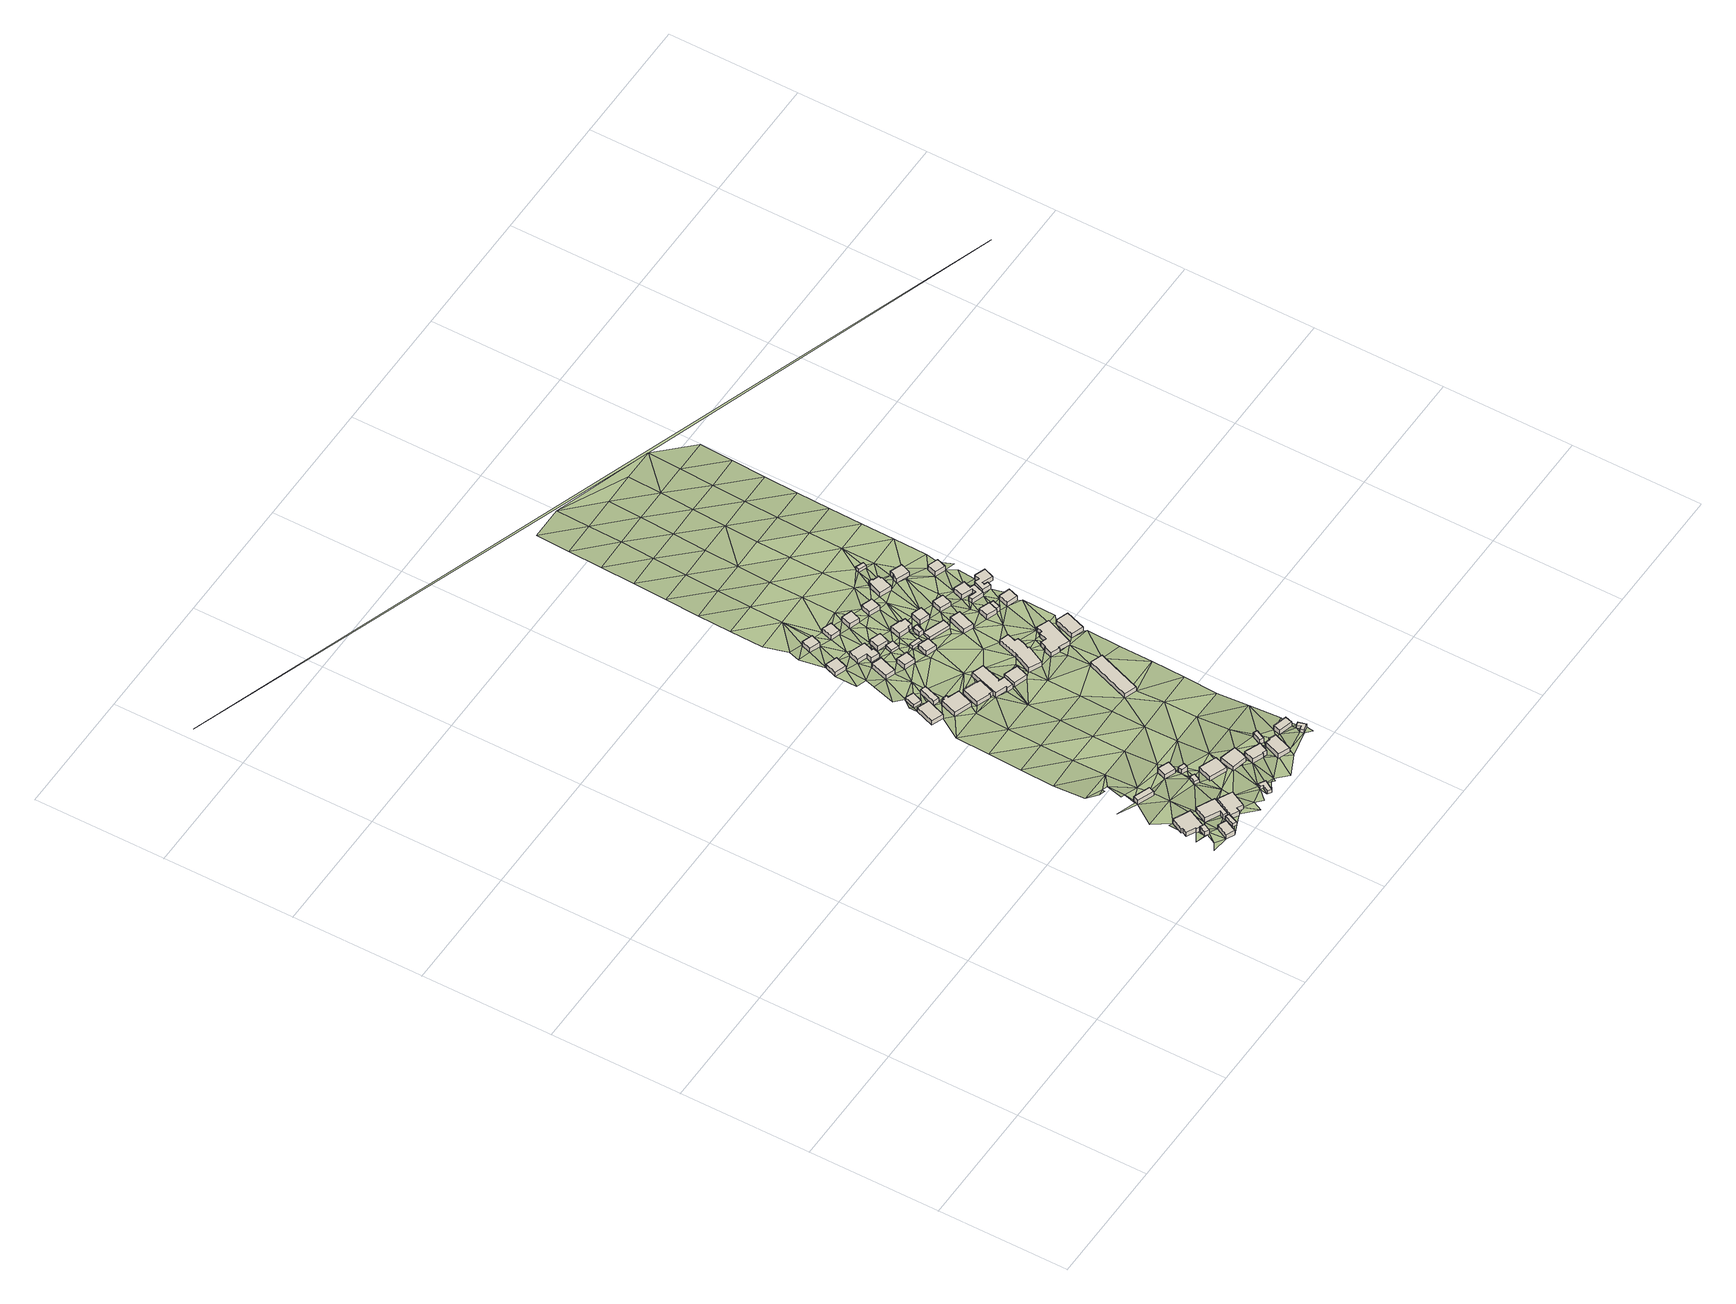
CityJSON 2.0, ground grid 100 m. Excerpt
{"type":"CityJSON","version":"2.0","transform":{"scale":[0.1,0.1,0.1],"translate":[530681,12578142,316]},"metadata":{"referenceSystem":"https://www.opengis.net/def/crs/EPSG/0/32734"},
"CityObjects":{
"building1":{"type":"Building","attributes":{"building":"garage","building:levels":"1","building_height":4.1,"plus_code":"4FRWFFQG+7XG","ground_height":185.97,"roof_height":190.07},"geometry":[{"type":"Solid","lod":"1","boundaries":[[[[0,1,2,3]],[[1,4,5,2]],[[4,6,7,5]],[[6,0,3,7]],[[3,2,5,7]],[[6,4,1,0]]]]}]},
"building2":{"type":"Building","attributes":{"address":"2 Liedeman Street Mamre 7347 Cape Town","building":"house","building:levels":"1","building_height":4.1,"plus_code":"4FRWFFQH+62F","ground_height":187.45,"roof_height":191.55},"geometry":[{"type":"Solid","lod":"1","boundaries":[[[[8,9,10,11]],[[9,12,13,10]],[[12,14,15,13]],[[14,8,11,15]],[[11,10,13,15]],[[14,12,9,8]]]]}]},
"building3":{"type":"Building","attributes":{"address":"23 Kaap Street Mamre 7347 Cape Town","building":"house","building:levels":"1","building_height":4.1,"plus_code":"4FRWFFQG+8X8","ground_height":184.17,"roof_height":188.27},"geometry":[{"type":"Solid","lod":"1","boundaries":[[[[16,17,18,19]],[[17,20,21,18]],[[20,22,23,21]],[[22,24,25,23]],[[24,26,27,25]],[[26,28,29,27]],[[28,30,31,29]],[[30,16,19,31]],[[19,18,21,23,25,27,29,31]],[[30,28,26,24,22,20,17,16]]]]}]},
"building4":{"type":"Building","attributes":{"building":"cabin","building:levels":"1","building_height":2.8,"plus_code":"4FRWFFQH+63J","ground_height":187.45,"roof_height":190.25},"geometry":[{"type":"Solid","lod":"1","boundaries":[[[[32,33,34,35]],[[33,36,37,34]],[[36,38,39,37]],[[38,32,35,39]],[[35,34,37,39]],[[38,36,33,32]]]]}]},
"building5":{"type":"Building","attributes":{"address":"24 Kaap Street Mamre 7347 Cape Town","building":"house","building:levels":"1","building_height":4.1,"plus_code":"4FRWFFQH+73F","ground_height":185.89,"roof_height":189.99},"geometry":[{"type":"Solid","lod":"1","boundaries":[[[[40,41,42,43]],[[41,44,45,42]],[[44,46,47,45]],[[46,48,49,47]],[[48,50,51,49]],[[50,40,43,51]],[[43,42,45,47,49,51]],[[50,48,46,44,41,40]]]]}]},
"building6":{"type":"Building","attributes":{"address":"7 Gousblom Avenue Mamre 7347 Cape Town","building":"house","building:levels":"1","building_height":4.1,"plus_code":"4FRWFFQH+F24","ground_height":181.9,"roof_height":186},"geometry":[{"type":"Solid","lod":"1","boundaries":[[[[52,53,54,55]],[[53,56,57,54]],[[56,58,59,57]],[[58,52,55,59]],[[55,54,57,59]],[[58,56,53,52]]]]}]},
"building7":{"type":"Building","attributes":{"address":"25 Kaap Street Mamre 7347 Cape Town","building":"house","building:levels":"1","building_height":4.1,"plus_code":"4FRWFFQH+742","ground_height":185.89,"roof_height":189.99},"geometry":[{"type":"Solid","lod":"1","boundaries":[[[[60,61,62,63]],[[61,64,65,62]],[[64,66,67,65]],[[66,68,69,67]],[[68,70,71,69]],[[70,60,63,71]],[[63,62,65,67,69,71]],[[70,68,66,64,61,60]]]]}]},
"building8":{"type":"Building","attributes":{"building":"cabin","building:levels":"1","building_height":2.8,"plus_code":"4FRWFFQH+95C","ground_height":183.7,"roof_height":186.5},"geometry":[{"type":"Solid","lod":"1","boundaries":[[[[72,73,74,75]],[[73,76,77,74]],[[76,78,79,77]],[[78,72,75,79]],[[75,74,77,79]],[[78,76,73,72]]]]}]},
"building9":{"type":"Building","attributes":{"building":"cabin","building:levels":"1","building_height":2.8,"plus_code":"4FRWFFQH+667","ground_height":187.52,"roof_height":190.32},"geometry":[{"type":"Solid","lod":"1","boundaries":[[[[80,81,82,83]],[[81,84,85,82]],[[84,86,87,85]],[[86,88,89,87]],[[88,90,91,89]],[[90,80,83,91]],[[83,82,85,87,89,91]],[[90,88,86,84,81,80]]]]}]},
"building10":{"type":"Building","attributes":{"address":"6 Gousblom Avenue Mamre 7347 Cape Town","building":"house","building:levels":"1","building_height":4.1,"plus_code":"4FRWFFQH+F45","ground_height":181.6,"roof_height":185.7},"geometry":[{"type":"Solid","lod":"1","boundaries":[[[[92,93,94,95]],[[93,96,97,94]],[[96,98,99,97]],[[98,92,95,99]],[[95,94,97,99]],[[98,96,93,92]]]]}]},
"building11":{"type":"Building","attributes":{"address":"Gousblom Avenue Mamre 7347 Cape Town","building":"garage","building:levels":"1","building_height":4.1,"plus_code":"4FRWFFQH+C57","ground_height":183.7,"roof_height":187.8},"geometry":[{"type":"Solid","lod":"1","boundaries":[[[[100,101,102,103]],[[101,104,105,102]],[[104,106,107,105]],[[106,100,103,107]],[[103,102,105,107]],[[106,104,101,100]]]]}]},
"building12":{"type":"Building","attributes":{"address":"4 Gousblom Avenue Mamre 7347 Cape Town","building":"house","building:levels":"1","building_height":4.1,"plus_code":"4FRWFFQH+962","ground_height":183.59,"roof_height":187.69},"geometry":[{"type":"Solid","lod":"1","boundaries":[[[[108,109,110,111]],[[109,112,113,110]],[[112,114,115,113]],[[114,108,111,115]],[[111,110,113,115]],[[114,112,109,108]]]]}]},
"building13":{"type":"Building","attributes":{"address":"24 Louwskloof Road Mamre 7347 Cape Town","building":"house","building:levels":"1","building_height":4.1,"plus_code":"4FRWFFRG+2XH","ground_height":183.98,"roof_height":188.08},"geometry":[{"type":"Solid","lod":"1","boundaries":[[[[116,117,118,119]],[[117,120,121,118]],[[120,122,123,121]],[[122,116,119,123]],[[119,118,121,123]],[[122,120,117,116]]]]}]},
"building14":{"type":"Building","attributes":{"address":"Louwskloof Road Mamre 7347 Cape Town","building":"cabin","building:levels":"1","building_height":2.8,"plus_code":"4FRWFFRH+32J","ground_height":183.98,"roof_height":186.78},"geometry":[{"type":"Solid","lod":"1","boundaries":[[[[124,125,126,127]],[[125,128,129,126]],[[128,130,131,129]],[[130,124,127,131]],[[127,126,129,131]],[[130,128,125,124]]]]}]},
"building15":{"type":"Building","attributes":{"address":"3 Gousblom Avenue Mamre 7347 Cape Town","building":"house","building:levels":"1","building_height":4.1,"plus_code":"4FRWFFQH+87M","ground_height":183.59,"roof_height":187.69},"geometry":[{"type":"Solid","lod":"1","boundaries":[[[[132,133,134,135]],[[133,136,137,134]],[[136,138,139,137]],[[138,140,141,139]],[[140,132,135,141]],[[135,134,137,139,141]],[[140,138,136,133,132]]]]}]},
"building16":{"type":"Building","attributes":{"address":"25 Louwskloof Road Mamre 7347 Cape Town","building":"house","building:levels":"1","building_height":4.1,"plus_code":"4FRWFFQH+X3J","ground_height":183.14,"roof_height":187.24},"geometry":[{"type":"Solid","lod":"1","boundaries":[[[[142,143,144,145]],[[143,146,147,144]],[[146,148,149,147]],[[148,150,151,149]],[[150,152,153,151]],[[152,154,155,153]],[[154,156,157,155]],[[156,142,145,157]],[[145,144,147,149,151,153,155,157]],[[156,154,152,150,148,146,143,142]]]]}]},
"building17":{"type":"Building","attributes":{"address":"Louwskloof Road Mamre 7347 Cape Town","building":"garage","building:levels":"1","building_height":4.1,"plus_code":"4FRWFFRH+325","ground_height":184.44,"roof_height":188.54},"geometry":[{"type":"Solid","lod":"1","boundaries":[[[[158,159,160,161]],[[159,162,163,160]],[[162,164,165,163]],[[164,158,161,165]],[[161,160,163,165]],[[164,162,159,158]]]]}]},
"building18":{"type":"Building","attributes":{"address":"2 Gousblom Avenue Mamre 7347 Cape Town","building":"house","building:levels":"1","building_height":4.1,"plus_code":"4FRWFFQH+78M","ground_height":185.83,"roof_height":189.93},"geometry":[{"type":"Solid","lod":"1","boundaries":[[[[166,167,168,169]],[[167,170,171,168]],[[170,172,173,171]],[[172,174,175,173]],[[174,176,177,175]],[[176,166,169,177]],[[169,168,171,173,175,177]],[[176,174,172,170,167,166]]]]}]},
"building19":{"type":"Building","attributes":{"address":"17 Denne Crescent Mamre 7347 Cape Town","building":"house","building:levels":"1","building_height":4.1,"plus_code":"4FRWFFRH+72R","ground_height":184.95,"roof_height":189.05},"geometry":[{"type":"Solid","lod":"1","boundaries":[[[[178,179,180,181]],[[179,182,183,180]],[[182,184,185,183]],[[184,178,181,185]],[[181,180,183,185]],[[184,182,179,178]]]]}]},
"building20":{"type":"Building","attributes":{"address":"26 Louwskloof Road Mamre 7347 Cape Town","building":"house","building:levels":"1","building_height":4.1,"plus_code":"4FRWFFQH+X48","ground_height":183.14,"roof_height":187.24},"geometry":[{"type":"Solid","lod":"1","boundaries":[[[[186,187,188,189]],[[187,190,191,188]],[[190,192,193,191]],[[192,194,195,193]],[[194,196,197,195]],[[196,198,199,197]],[[198,200,201,199]],[[200,186,189,201]],[[189,188,191,193,195,197,199,201]],[[200,198,196,194,192,190,187,186]]]]}]},
"building21":{"type":"Building","attributes":{"address":"29 Kaap Street Mamre 7347 Cape Town","building":"house","building:levels":"1","building_height":4.1,"plus_code":"4FRWFFQH+793","ground_height":185.83,"roof_height":189.93},"geometry":[{"type":"Solid","lod":"1","boundaries":[[[[202,203,204,205]],[[203,206,207,204]],[[206,208,209,207]],[[208,210,211,209]],[[210,212,213,211]],[[212,202,205,213]],[[205,204,207,209,211,213]],[[212,210,208,206,203,202]]]]}]},
"building22":{"type":"Building","attributes":{"address":"36 Frans Street Mamre 7347 Cape Town","building":"house","building:levels":"1","building_height":4.1,"plus_code":"4FRWFFRH+53V","ground_height":185.58,"roof_height":189.68},"geometry":[{"type":"Solid","lod":"1","boundaries":[[[[214,215,216,217]],[[215,218,219,216]],[[218,220,221,219]],[[220,214,217,221]],[[217,216,219,221]],[[220,218,215,214]]]]}]},
"building23":{"type":"Building","attributes":{"building":"garage","building:levels":"1","building_height":4.1,"plus_code":"4FRWFFQH+893","ground_height":185.83,"roof_height":189.93},"geometry":[{"type":"Solid","lod":"1","boundaries":[[[[222,223,224,225]],[[223,226,227,224]],[[226,228,229,227]],[[228,222,225,229]],[[225,224,227,229]],[[228,226,223,222]]]]}]},
"building24":{"type":"Building","attributes":{"address":"27 Louwskloof Road Mamre 7347 Cape Town","building":"house","building:levels":"1","building_height":4.1,"plus_code":"4FRWFFQH+X58","ground_height":183.54,"roof_height":187.64},"geometry":[{"type":"Solid","lod":"1","boundaries":[[[[230,231,232,233]],[[231,234,235,232]],[[234,236,237,235]],[[236,238,239,237]],[[238,240,241,239]],[[240,242,243,241]],[[242,244,245,243]],[[244,246,247,245]],[[246,230,233,247]],[[233,232,235,237,239,241,243,245,247]],[[246,244,242,240,238,236,234,231,230]]]]}]},
"building25":{"type":"Building","attributes":{"address":"15 Denne Crescent Mamre 7347 Cape Town","building":"house","building:levels":"1","building_height":4.1,"plus_code":"4FRWFFRH+735","ground_height":185.58,"roof_height":189.68},"geometry":[{"type":"Solid","lod":"1","boundaries":[[[[248,249,250,251]],[[249,252,253,250]],[[252,254,255,253]],[[254,256,257,255]],[[256,258,259,257]],[[258,260,261,259]],[[260,262,263,261]],[[262,248,251,263]],[[251,250,253,255,257,259,261,263]],[[262,260,258,256,254,252,249,248]]]]}]},
"building26":{"type":"Building","attributes":{"address":"26 Denne Crescent Mamre 7347 Cape Town","building":"house","building:levels":"1","building_height":4.1,"plus_code":"4FRWFFRH+92Q","ground_height":185.17,"roof_height":189.27},"geometry":[{"type":"Solid","lod":"1","boundaries":[[[[264,265,266,267]],[[265,268,269,266]],[[268,270,271,269]],[[270,264,267,271]],[[267,266,269,271]],[[270,268,265,264]]]]}]},
"building27":{"type":"Building","attributes":{"address":"34 Frans Street Mamre 7347 Cape Town","building":"house","building:levels":"1","building_height":4.1,"plus_code":"4FRWFFRH+547","ground_height":185.26,"roof_height":189.36},"geometry":[{"type":"Solid","lod":"1","boundaries":[[[[272,273,274,275]],[[273,276,277,274]],[[276,278,279,277]],[[278,272,275,279]],[[275,274,277,279]],[[278,276,273,272]]]]}]},
"building28":{"type":"Building","attributes":{"address":"28 Louwskloof Road Mamre 7347 Cape Town","building":"house","building:levels":"1","building_height":4.1,"plus_code":"4FRWFFQH+W68","ground_height":183.24,"roof_height":187.34},"geometry":[{"type":"Solid","lod":"1","boundaries":[[[[280,281,282,283]],[[281,284,285,282]],[[284,286,287,285]],[[286,280,283,287]],[[283,282,285,287]],[[286,284,281,280]]]]}]},
"building29":{"type":"Building","attributes":{"address":"1 Gousblom Avenue Mamre 7347 Cape Town","building":"house","building:levels":"1","building_height":4.1,"plus_code":"4FRWFFQH+7CH","ground_height":185.62,"roof_height":189.72},"geometry":[{"type":"Solid","lod":"1","boundaries":[[[[288,289,290,291]],[[289,292,293,290]],[[292,294,295,293]],[[294,288,291,295]],[[291,290,293,295]],[[294,292,289,288]]]]}]},
"building30":{"type":"Building","attributes":{"building":"cabin","building:levels":"1","building_height":2.8,"plus_code":"4FRWFFQH+6FV","ground_height":187.6,"roof_height":190.4},"geometry":[{"type":"Solid","lod":"1","boundaries":[[[[296,297,298,299]],[[297,300,301,298]],[[300,302,303,301]],[[302,304,305,303]],[[304,306,307,305]],[[306,296,299,307]],[[299,298,301,303,305,307]],[[306,304,302,300,297,296]]]]}]},
"building31":{"type":"Building","attributes":{"building":"cabin","building:levels":"1","building_height":2.8,"plus_code":"4FRWFFRH+656","ground_height":185.96,"roof_height":188.76},"geometry":[{"type":"Solid","lod":"1","boundaries":[[[[308,309,310,311]],[[309,312,313,310]],[[312,314,315,313]],[[314,308,311,315]],[[311,310,313,315]],[[314,312,309,308]]]]}]},
"building32":{"type":"Building","attributes":{"address":"13 Denne Crescent Mamre 7347 Cape Town","building":"house","building:levels":"1","building_height":4.1,"plus_code":"4FRWFFRH+64X","ground_height":185.58,"roof_height":189.68},"geometry":[{"type":"Solid","lod":"1","boundaries":[[[[316,317,318,319]],[[317,320,321,318]],[[320,322,323,321]],[[322,316,319,323]],[[319,318,321,323]],[[322,320,317,316]]]]}]},
"building33":{"type":"Building","attributes":{"address":"24 Denne Crescent Mamre 7347 Cape Town","building":"house","building:levels":"1","building_height":4.1,"plus_code":"4FRWFFRH+947","ground_height":185.69,"roof_height":189.79},"geometry":[{"type":"Solid","lod":"1","boundaries":[[[[324,325,326,327]],[[325,328,329,326]],[[328,330,331,329]],[[330,324,327,331]],[[327,326,329,331]],[[330,328,325,324]]]]}]},
"building34":{"type":"Building","attributes":{"address":"32 Frans Street Mamre 7347 Cape Town","building":"house","building:levels":"1","building_height":4.1,"plus_code":"4FRWFFRH+45Q","ground_height":185.5,"roof_height":189.6},"geometry":[{"type":"Solid","lod":"1","boundaries":[[[[332,333,334,335]],[[333,336,337,334]],[[336,338,339,337]],[[338,332,335,339]],[[335,334,337,339]],[[338,336,333,332]]]]}]},
"building35":{"type":"Building","attributes":{"building":"cabin","building:levels":"1","building_height":2.8,"plus_code":"4FRWFFRH+559","ground_height":185.5,"roof_height":188.3},"geometry":[{"type":"Solid","lod":"1","boundaries":[[[[340,341,342,343]],[[341,344,345,342]],[[344,346,347,345]],[[346,340,343,347]],[[343,342,345,347]],[[346,344,341,340]]]]}]},
"building36":{"type":"Building","attributes":{"building":"greenhouse","building:levels":"1","building_height":4.1,"plus_code":"4FRWFFQH+P98","ground_height":182.53,"roof_height":186.63},"geometry":[{"type":"Solid","lod":"1","boundaries":[[[[348,349,350,351]],[[349,352,353,350]],[[352,354,355,353]],[[354,348,351,355]],[[351,350,353,355]],[[354,352,349,348]]]]}]},
"building37":{"type":"Building","attributes":{"address":"22 Denne Crescent Mamre 7347 Cape Town","building":"house","building:levels":"1","building_height":4.1,"plus_code":"4FRWFFRH+85P","ground_height":186.32,"roof_height":190.42},"geometry":[{"type":"Solid","lod":"1","boundaries":[[[[356,357,358,359]],[[357,360,361,358]],[[360,362,363,361]],[[362,356,359,363]],[[359,358,361,363]],[[362,360,357,356]]]]}]},
"building38":{"type":"Building","attributes":{"address":"29 Louwskloof Road Mamre 7347 Cape Town","building":"house","building:levels":"1","building_height":4.1,"plus_code":"4FRWFFQH+W8M","ground_height":183.24,"roof_height":187.34},"geometry":[{"type":"Solid","lod":"1","boundaries":[[[[364,365,366,367]],[[365,368,369,366]],[[368,370,371,369]],[[370,372,373,371]],[[372,374,375,373]],[[374,376,377,375]],[[376,378,379,377]],[[378,380,381,379]],[[380,382,383,381]],[[382,364,367,383]],[[367,366,369,371,373,375,377,379,381,383]],[[382,380,378,376,374,372,370,368,365,364]]]]}]},
"building39":{"type":"Building","attributes":{"address":"11 Denne Crescent Mamre 7347 Cape Town","building":"house","building:levels":"1","building_height":4.1,"plus_code":"4FRWFFRH+667","ground_height":185.96,"roof_height":190.06},"geometry":[{"type":"Solid","lod":"1","boundaries":[[[[384,385,386,387]],[[385,388,389,386]],[[388,390,391,389]],[[390,392,393,391]],[[392,394,395,393]],[[394,396,397,395]],[[396,398,399,397]],[[398,384,387,399]],[[387,386,389,391,393,395,397,399]],[[398,396,394,392,390,388,385,384]]]]}]},
"building40":{"type":"Building","attributes":{"address":"Denne Crescent Mamre 7347 Cape Town","building":"yes","building:levels":"1","building_height":4.1,"plus_code":"4FRWFFRH+56Q","ground_height":185.96,"roof_height":190.06},"geometry":[{"type":"Solid","lod":"1","boundaries":[[[[400,401,402,403]],[[401,404,405,402]],[[404,406,407,405]],[[406,400,403,407]],[[403,402,405,407]],[[406,404,401,400]]]]}]},
"building41":{"type":"Building","attributes":{"address":"Frans Street Mamre 7347 Cape Town","building":"cabin","building:levels":"1","building_height":2.8,"plus_code":"4FRWFFRH+47V","ground_height":185.65,"roof_height":188.45},"geometry":[{"type":"Solid","lod":"1","boundaries":[[[[408,409,410,411]],[[409,412,413,410]],[[412,414,415,413]],[[414,408,411,415]],[[411,410,413,415]],[[414,412,409,408]]]]}]},
"building42":{"type":"Building","attributes":{"address":"20 Denne Crescent Mamre 7347 Cape Town","building":"house","building:levels":"1","building_height":4.1,"plus_code":"4FRWFFRH+869","ground_height":186.32,"roof_height":190.42},"geometry":[{"type":"Solid","lod":"1","boundaries":[[[[416,417,418,419]],[[417,420,421,418]],[[420,422,423,421]],[[422,416,419,423]],[[419,418,421,423]],[[422,420,417,416]]]]}]},
"building43":{"type":"Building","attributes":{"address":"9 Denne Crescent Mamre 7347 Cape Town","building":"house","building:levels":"1","building_height":4.1,"plus_code":"4FRWFFRH+675","ground_height":186.34,"roof_height":190.44},"geometry":[{"type":"Solid","lod":"1","boundaries":[[[[424,425,426,427]],[[425,428,429,426]],[[428,430,431,429]],[[430,424,427,431]],[[427,426,429,431]],[[430,428,425,424]]]]}]},
"building44":{"type":"Building","attributes":{"address":"Frans Street Mamre 7347 Cape Town","building":"house","building:levels":"1","building_height":4.1,"plus_code":"4FRWFFRH+484","ground_height":185.65,"roof_height":189.75},"geometry":[{"type":"Solid","lod":"1","boundaries":[[[[432,433,434,435]],[[433,436,437,434]],[[436,438,439,437]],[[438,432,435,439]],[[435,434,437,439]],[[438,436,433,432]]]]}]},
"building45":{"type":"Building","attributes":{"address":"30 Louwskloof Road Mamre 7347 Cape Town","building":"house","building:levels":"1","building_height":4.1,"plus_code":"4FRWFFQH+VCR","ground_height":184.14,"roof_height":188.24},"geometry":[{"type":"Solid","lod":"1","boundaries":[[[[440,441,442,443]],[[441,444,445,442]],[[444,446,447,445]],[[446,448,449,447]],[[448,450,451,449]],[[450,452,453,451]],[[452,454,455,453]],[[454,456,457,455]],[[456,458,459,457]],[[458,460,461,459]],[[460,462,463,461]],[[462,440,443,463]],[[443,442,445,447,449,451,453,455,457,459,461,463]],[[462,460,458,456,454,452,450,448,446,444,441,440]]]]}]},
"building46":{"type":"Building","attributes":{"address":"7 Denne Crescent Mamre 7347 Cape Town","building":"house","building:levels":"1","building_height":4.1,"plus_code":"4FRWFFRH+59C","ground_height":186.34,"roof_height":190.44},"geometry":[{"type":"Solid","lod":"1","boundaries":[[[[464,465,466,467]],[[465,468,469,466]],[[468,470,471,469]],[[470,464,467,471]],[[467,466,469,471]],[[470,468,465,464]]]]}]},
"building47":{"type":"Building","attributes":{"address":"26 Frans Street Mamre 7347 Cape Town","building":"house","building:levels":"1","building_height":4.1,"plus_code":"4FRWFFRH+3CC","ground_height":185.5,"roof_height":189.6},"geometry":[{"type":"Solid","lod":"1","boundaries":[[[[472,473,474,475]],[[473,476,477,474]],[[476,478,479,477]],[[478,480,481,479]],[[480,482,483,481]],[[482,472,475,483]],[[475,474,477,479,481,483]],[[482,480,478,476,473,472]]]]}]},
"building48":{"type":"Building","attributes":{"address":"18 Denne Crescent Mamre 7347 Cape Town","building":"house","building:levels":"1","building_height":4.1,"plus_code":"4FRWFFRH+88G","ground_height":186.85,"roof_height":190.95},"geometry":[{"type":"Solid","lod":"1","boundaries":[[[[484,485,486,487]],[[485,488,489,486]],[[488,490,491,489]],[[490,492,493,491]],[[492,494,495,493]],[[494,496,497,495]],[[496,498,499,497]],[[498,500,501,499]],[[500,502,503,501]],[[502,484,487,503]],[[487,486,489,491,493,495,497,499,501,503]],[[502,500,498,496,494,492,490,488,485,484]]]]}]},
"building49":{"type":"Building","attributes":{"address":"31 Louwskloof Road Mamre 7347 Cape Town","building":"house","building:levels":"1","building_height":4.1,"plus_code":"4FRWFFQH+VFP","ground_height":185.05,"roof_height":189.15},"geometry":[{"type":"Solid","lod":"1","boundaries":[[[[504,505,506,507]],[[505,508,509,506]],[[508,510,511,509]],[[510,504,507,511]],[[507,506,509,511]],[[510,508,505,504]]]]}]},
"building50":{"type":"Building","attributes":{"address":"Frans Street Mamre 7347 Cape Town","building":"garage","building:levels":"1","building_height":4.1,"plus_code":"4FRWFFRH+3C8","ground_height":185.5,"roof_height":189.6},"geometry":[{"type":"Solid","lod":"1","boundaries":[[[[473,472,475,474]],[[472,512,513,475]],[[512,514,515,513]],[[514,473,474,515]],[[474,475,513,515]],[[514,512,472,473]]]]}]},
"building51":{"type":"Building","attributes":{"address":"5 Denne Crescent Mamre 7347 Cape Town","building":"house","building:levels":"1","building_height":4.1,"plus_code":"4FRWFFRH+4CX","ground_height":186.09,"roof_height":190.19},"geometry":[{"type":"Solid","lod":"1","boundaries":[[[[516,517,518,519]],[[517,520,521,518]],[[520,522,523,521]],[[522,524,525,523]],[[524,526,527,525]],[[526,528,529,527]],[[528,530,531,529]],[[530,532,533,531]],[[532,534,535,533]],[[534,516,519,535]],[[519,518,521,523,525,527,529,531,533,535]],[[534,532,530,528,526,524,522,520,517,516]]]]}]},
"building52":{"type":"Building","attributes":{"address":"24 Frans Street Mamre 7347 Cape Town","building":"house","building:levels":"1","building_height":4.1,"plus_code":"4FRWFFRH+2FW","ground_height":186.09,"roof_height":190.19},"geometry":[{"type":"Solid","lod":"1","boundaries":[[[[536,537,538,539]],[[537,540,541,538]],[[540,542,543,541]],[[542,536,539,543]],[[539,538,541,543]],[[542,540,537,536]]]]}]},
"building53":{"type":"Building","attributes":{"building":"cabin","building:levels":"1","building_height":2.8,"plus_code":"4FRWFFRH+99V","ground_height":187.82,"roof_height":190.62},"geometry":[{"type":"Solid","lod":"1","boundaries":[[[[544,545,546,547]],[[545,548,549,546]],[[548,550,551,549]],[[550,544,547,551]],[[547,546,549,551]],[[550,548,545,544]]]]}]},
"building54":{"type":"Building","attributes":{"address":"16 Denne Crescent Mamre 7347 Cape Town","building":"house","building:levels":"1","building_height":4.1,"plus_code":"4FRWFFRH+899","ground_height":187.34,"roof_height":191.44},"geometry":[{"type":"Solid","lod":"1","boundaries":[[[[552,553,554,555]],[[553,556,557,554]],[[556,558,559,557]],[[558,560,561,559]],[[560,562,563,561]],[[562,552,555,563]],[[555,554,557,559,561,563]],[[562,560,558,556,553,552]]]]}]},
"building55":{"type":"Building","attributes":{"address":"3 Denne Crescent Mamre 7347 Cape Town","building":"house","building:levels":"1","building_height":4.1,"plus_code":"4FRWFFRH+4FH","ground_height":186.63,"roof_height":190.73},"geometry":[{"type":"Solid","lod":"1","boundaries":[[[[564,565,566,567]],[[565,568,569,566]],[[568,570,571,569]],[[570,572,573,571]],[[572,574,575,573]],[[574,576,577,575]],[[576,578,579,577]],[[578,580,581,579]],[[580,582,583,581]],[[582,564,567,583]],[[567,566,569,571,573,575,577,579,581,583]],[[582,580,578,576,574,572,570,568,565,564]]]]}]},
"building56":{"type":"Building","attributes":{"address":"14 Denne Crescent Mamre 7347 Cape Town","building":"house","building:levels":"1","building_height":4.1,"plus_code":"4FRWFFRH+6FV","ground_height":186.73,"roof_height":190.83},"geometry":[{"type":"Solid","lod":"1","boundaries":[[[[584,585,586,587]],[[585,588,589,586]],[[588,590,591,589]],[[590,584,587,591]],[[587,586,589,591]],[[590,588,585,584]]]]}]},
"terrain1":{"type":"TINRelief","geometry":[{"type":"CompositeSurface","lod":"1","boundaries":[[[592,593,8]],[[594,595,596]],[[597,595,594]],[[592,8,598]],[[598,596,592]],[[598,594,596]],[[599,600,597]],[[594,601,597]],[[8,14,598]],[[16,602,603]],[[597,601,604]],[[598,14,4]],[[4,604,601]],[[4,41,604]],[[41,4,14]],[[33,9,605]],[[9,33,12]],[[36,605,9]],[[606,607,16]],[[14,12,32]],[[604,41,608]],[[609,41,14]],[[36,33,605]],[[32,12,33]],[[14,32,609]],[[610,58,611]],[[606,58,607]],[[608,41,40]],[[44,41,609]],[[16,608,606]],[[38,36,612]],[[609,32,613]],[[38,613,32]],[[612,36,614]],[[613,38,612]],[[58,56,611]],[[608,40,606]],[[615,616,617]],[[611,56,618]],[[613,612,61]],[[617,619,615]],[[606,620,58]],[[621,618,622]],[[623,614,624]],[[618,56,625]],[[616,626,627]],[[61,50,613]],[[624,614,628]],[[615,626,616]],[[56,53,625]],[[622,618,625]],[[40,72,606]],[[72,40,50]],[[629,624,628]],[[626,615,622]],[[620,606,92]],[[630,631,627]],[[632,50,61]],[[622,625,626]],[[60,624,629]],[[53,620,92]],[[630,627,626]],[[632,61,60]],[[625,53,98]],[[50,632,72]],[[78,606,72]],[[606,78,92]],[[80,629,633]],[[80,60,629]],[[634,631,635]],[[92,98,53]],[[630,635,631]],[[72,632,73]],[[60,80,90]],[[625,636,626]],[[637,73,632]],[[98,638,625]],[[80,84,81]],[[632,60,639]],[[634,640,641]],[[92,78,100]],[[642,78,76]],[[642,100,78]],[[100,643,92]],[[90,639,60]],[[630,626,636]],[[637,632,644]],[[645,73,637]],[[636,625,638]],[[635,640,634]],[[73,645,76]],[[101,642,76]],[[642,101,100]],[[100,106,643]],[[86,646,88]],[[76,645,101]],[[643,106,104]],[[96,638,98]],[[143,117,641]],[[632,639,644]],[[643,104,96]],[[101,645,104]],[[647,88,646]],[[646,648,647]],[[649,635,630]],[[650,90,88]],[[641,640,651]],[[143,641,651]],[[90,652,639]],[[649,630,636]],[[653,122,124]],[[647,650,88]],[[650,652,90]],[[645,654,104]],[[655,124,122]],[[124,656,653]],[[143,657,117]],[[132,644,639]],[[658,117,159]],[[659,640,635]],[[122,658,655]],[[96,660,638]],[[96,104,660]],[[657,159,117]],[[112,644,132]],[[645,112,654]],[[661,639,652]],[[647,662,663]],[[659,635,649]],[[143,651,146]],[[650,647,170]],[[636,638,664]],[[159,657,162]],[[661,652,650]],[[654,112,132]],[[665,658,159]],[[655,658,665]],[[654,660,104]],[[666,656,218]],[[162,657,667]],[[663,170,647]],[[667,657,668]],[[669,655,665]],[[651,640,231]],[[666,218,670]],[[146,651,187]],[[661,650,671]],[[667,672,162]],[[654,132,673]],[[649,636,664]],[[656,669,674]],[[671,675,661]],[[672,667,676]],[[664,638,660]],[[677,640,659]],[[162,672,678]],[[663,662,679]],[[182,179,680]],[[681,187,651]],[[182,680,682]],[[682,670,218]],[[218,656,674]],[[665,674,669]],[[676,683,684]],[[677,231,640]],[[146,187,685]],[[676,684,672]],[[174,172,170]],[[170,663,174]],[[665,678,674]],[[651,231,681]],[[222,675,671]],[[685,684,146]],[[675,222,673]],[[686,659,649]],[[682,218,215]],[[212,174,663]],[[687,663,679]],[[671,176,222]],[[682,688,182]],[[689,654,673]],[[218,674,220]],[[212,176,174]],[[686,649,664]],[[678,672,690]],[[691,178,265]],[[215,688,682]],[[692,681,693]],[[681,231,693]],[[684,690,672]],[[694,660,654]],[[228,673,222]],[[176,212,222]],[[695,674,678]],[[273,220,674]],[[231,677,236]],[[690,684,685]],[[222,212,223]],[[182,696,697]],[[698,677,659]],[[696,182,688]],[[693,231,699]],[[700,691,701]],[[178,697,702]],[[208,212,210]],[[212,208,223]],[[673,228,689]],[[701,691,265]],[[178,702,265]],[[234,231,236]],[[215,254,688]],[[687,679,306]],[[677,238,236]],[[654,689,694]],[[698,659,686]],[[273,674,695]],[[703,685,704]],[[223,208,206]],[[214,254,215]],[[220,273,705]],[[688,254,252]],[[214,220,705]],[[677,706,238]],[[231,703,699]],[[707,699,704]],[[660,708,664]],[[696,709,697]],[[223,206,226]],[[687,710,206]],[[703,690,685]],[[709,702,697]],[[690,711,678]],[[695,678,711]],[[228,226,689]],[[256,254,214]],[[704,699,703]],[[712,713,700]],[[687,304,710]],[[284,706,677]],[[686,664,349]],[[306,304,687]],[[294,226,206]],[[714,713,712]],[[238,706,240]],[[700,701,712]],[[214,705,312]],[[240,244,242]],[[694,708,660]],[[677,698,715]],[[716,709,696]],[[256,214,312]],[[206,710,294]],[[709,717,702]],[[715,284,677]],[[240,706,718]],[[718,244,240]],[[258,256,317]],[[698,686,349]],[[719,702,720]],[[312,705,721]],[[722,690,703]],[[716,260,258]],[[664,708,349]],[[702,717,720]],[[722,244,718]],[[256,312,309]],[[256,309,317]],[[304,300,710]],[[701,719,712]],[[716,328,709]],[[717,709,328]],[[226,723,689]],[[724,258,317]],[[711,333,695]],[[695,725,721]],[[724,716,258]],[[710,300,289]],[[304,302,300]],[[726,727,714]],[[314,312,721]],[[695,333,725]],[[719,720,712]],[[728,296,306]],[[723,226,294]],[[729,720,717]],[[336,711,690]],[[730,317,309]],[[694,689,723]],[[289,300,297]],[[712,726,714]],[[731,314,721]],[[720,729,712]],[[722,718,732]],[[731,721,725]],[[733,294,292]],[[734,284,715]],[[336,333,711]],[[297,292,289]],[[309,308,730]],[[735,690,722]],[[716,724,357]],[[725,333,332]],[[736,284,734]],[[718,736,732]],[[716,357,328]],[[708,352,349]],[[314,737,308]],[[731,737,314]],[[738,727,739]],[[723,294,733]],[[336,690,735]],[[308,740,730]],[[349,741,698]],[[698,741,715]],[[344,725,332]],[[734,732,736]],[[715,365,734]],[[694,742,708]],[[737,385,308]],[[385,737,731]],[[724,740,743]],[[727,726,739]],[[722,732,744]],[[357,724,743]],[[344,332,338]],[[745,746,328]],[[731,747,385]],[[740,308,384]],[[745,328,357]],[[732,734,744]],[[308,385,384]],[[723,742,694]],[[722,744,735]],[[729,746,748]],[[338,336,409]],[[712,729,749]],[[715,456,365]],[[338,409,344]],[[747,344,409]],[[750,738,751]],[[740,384,743]],[[708,752,352]],[[388,385,747]],[[743,360,357]],[[401,747,409]],[[749,726,712]],[[336,753,409]],[[746,745,748]],[[388,747,401]],[[739,751,738]],[[409,754,401]],[[336,735,433]],[[715,755,456]],[[756,757,352]],[[741,755,715]],[[401,754,758]],[[748,749,729]],[[401,759,388]],[[708,742,752]],[[384,416,743]],[[756,352,760]],[[743,416,360]],[[433,753,336]],[[735,744,761]],[[388,762,390]],[[388,759,762]],[[763,748,745]],[[764,750,765]],[[766,365,456]],[[758,754,425]],[[767,762,759]],[[766,768,365]],[[763,360,416]],[[758,425,767]],[[412,409,753]],[[739,726,769]],[[751,765,750]],[[425,762,767]],[[384,770,771]],[[770,772,773]],[[416,384,771]],[[352,752,760]],[[763,422,748]],[[774,768,775]],[[761,436,735]],[[433,735,436]],[[456,755,458]],[[769,726,749]],[[754,428,425]],[[416,422,763]],[[424,773,762]],[[425,424,762]],[[757,756,760]],[[753,433,412]],[[768,766,776]],[[764,777,778]],[[766,779,776]],[[414,428,754]],[[755,741,462]],[[775,768,780]],[[770,773,781]],[[768,776,780]],[[741,757,462]],[[782,751,739]],[[783,784,785]],[[433,432,412]],[[780,783,775]],[[458,755,462]],[[765,777,764]],[[462,460,458]],[[771,770,781]],[[781,773,424]],[[432,414,412]],[[749,748,786]],[[422,786,748]],[[776,787,780]],[[761,784,788]],[[769,782,739]],[[788,436,761]],[[789,778,790]],[[784,783,791]],[[787,792,780]],[[465,428,414]],[[791,783,780]],[[424,430,781]],[[781,793,771]],[[414,432,465]],[[794,757,760]],[[795,765,751]],[[422,793,786]],[[777,790,778]],[[791,780,792]],[[784,791,788]],[[796,430,428]],[[465,432,797]],[[788,480,436]],[[798,462,757]],[[781,484,793]],[[749,799,769]],[[465,796,428]],[[791,792,800]],[[782,795,751]],[[801,797,436]],[[480,801,436]],[[798,757,794]],[[485,781,430]],[[799,749,786]],[[798,505,462]],[[505,802,462]],[[803,793,484]],[[465,797,804]],[[786,793,803]],[[484,781,485]],[[777,765,805]],[[482,480,788]],[[790,806,789]],[[801,807,797]],[[804,797,807]],[[802,808,462]],[[769,809,782]],[[791,537,788]],[[508,505,798]],[[795,805,765]],[[788,512,482]],[[796,810,430]],[[485,430,552]],[[803,811,786]],[[526,807,801]],[[799,809,769]],[[803,812,811]],[[788,537,512]],[[807,517,804]],[[472,482,512]],[[796,813,814]],[[815,790,777]],[[804,517,813]],[[801,816,526]],[[811,545,786]],[[526,524,807]],[[552,430,810]],[[791,808,817]],[[802,818,808]],[[524,517,807]],[[544,799,786]],[[814,810,796]],[[805,815,777]],[[819,820,821]],[[537,791,817]],[[821,545,811]],[[816,822,823]],[[545,544,786]],[[562,824,485]],[[814,813,825]],[[825,813,517]],[[562,485,552]],[[795,782,826]],[[526,816,827]],[[820,828,824]],[[823,512,829]],[[512,537,829]],[[809,830,782]],[[827,816,823]],[[817,808,818]],[[517,524,831]],[[548,821,820]],[[832,806,790]],[[824,558,820]],[[545,821,548]],[[831,524,522]],[[827,823,829]],[[558,824,562]],[[805,795,826]],[[560,558,562]],[[782,830,826]],[[810,553,552]],[[815,832,790]],[[584,814,825]],[[540,537,817]],[[584,810,814]],[[558,833,820]],[[799,834,809]],[[827,829,572]],[[827,570,835]],[[833,548,820]],[[544,834,799]],[[570,827,572]],[[836,835,837]],[[810,584,553]],[[572,829,542]],[[568,835,570]],[[548,833,550]],[[837,835,568]],[[833,558,556]],[[838,825,837]],[[815,805,839]],[[834,544,550]],[[825,838,584]],[[574,578,576]],[[584,840,553]],[[553,840,556]],[[564,837,568]],[[574,572,841]],[[830,809,842]],[[550,833,834]],[[839,805,826]],[[564,568,565]],[[564,843,837]],[[834,842,809]],[[837,843,838]],[[806,832,844]],[[832,815,845]],[[556,840,846]],[[826,830,847]],[[848,833,556]],[[845,815,839]],[[834,833,848]],[[849,850,838]],[[842,847,830]],[[840,850,846]],[[846,848,556]],[[851,839,826]],[[844,832,845]],[[852,842,834]],[[826,847,851]],[[852,834,848]],[[844,853,806]],[[845,839,854]],[[847,842,855]],[[839,851,854]],[[853,856,857]],[[842,852,855]],[[858,851,847]],[[844,845,853]],[[845,854,859]],[[847,855,858]],[[853,845,859]],[[854,851,860]],[[858,860,851]],[[861,859,854]],[[861,854,860]],[[853,859,862]],[[862,859,861]]]}]}
},
"vertices":[
[2711,213,82],[2744,198,82],[2744,198,123],[2711,213,123],[2768,251,82],[2768,251,123],[2735,266,82],[2735,266,123],
[2752,72,97],[2814,43,97],[2814,43,138],[2752,72,138],[2860,138,97],[2860,138,138],[2798,168,97],[2798,168,138],
[2712,462,64],[2666,368,64],[2666,368,105],[2712,462,105],[2677,363,64],[2677,363,105],[2658,324,64],[2658,324,105],[2724,292,64],[2724,292,105],[2719,283,64],[2719,283,105],[2769,260,64],[2769,260,105],[2838,403,64],[2838,403,105],
[2900,171,97],[2867,92,97],[2867,92,125],[2900,171,125],[2896,80,97],[2896,80,125],[2928,159,97],[2928,159,125],
[2867,379,82],[2816,279,82],[2816,279,123],[2867,379,123],[2923,225,82],[2923,225,123],[2904,188,82],[2904,188,123],[2932,174,82],[2932,174,123],[3000,313,82],[3000,313,123],
[2874,709,42],[2890,752,42],[2890,752,83],[2874,709,83],[2766,798,42],[2766,798,83],[2750,755,42],[2750,755,83],
[3112,245,82],[3007,298,82],[3007,298,123],[3112,245,123],[2930,146,82],[2930,146,123],[2989,116,82],[2989,116,123],[3004,146,82],[3004,146,123],[3050,123,82],[3050,123,123],
[3085,523,60],[3117,507,60],[3117,507,88],[3085,523,88],[3143,558,60],[3143,558,88],[3110,574,60],[3110,574,88],
[3245,113,98],[3265,100,98],[3265,100,126],[3245,113,126],[3234,52,98],[3234,52,126],[3262,34,98],[3262,34,126],[3309,108,98],[3309,108,126],[3261,138,98],[3261,138,126],
[3039,725,39],[3122,693,39],[3122,693,80],[3039,725,80],[3150,764,39],[3150,764,80],[3066,796,39],[3066,796,80],
[3118,643,60],[3164,626,60],[3164,626,101],[3118,643,101],[3177,660,60],[3177,660,101],[3131,677,60],[3131,677,101],
[3164,452,59],[3295,403,59],[3295,403,100],[3164,452,100],[3335,509,59],[3335,509,100],[3203,558,59],[3203,558,100],
[2625,2277,63],[2715,2244,63],[2715,2244,104],[2625,2277,104],[2768,2387,63],[2768,2387,104],[2678,2420,63],[2678,2420,104],
[2693,2459,63],[2755,2436,63],[2755,2436,91],[2693,2459,91],[2786,2517,63],[2786,2517,91],[2723,2540,63],[2723,2540,91],
[3349,481,59],[3320,367,59],[3320,367,100],[3349,481,100],[3436,340,59],[3436,340,100],[3456,383,59],[3456,383,100],[3473,450,59],[3473,450,100],
[2821,2319,54],[2776,2191,54],[2776,2191,95],[2821,2319,95],[2910,2144,54],[2910,2144,95],[2954,2269,54],[2954,2269,95],[2870,2298,54],[2870,2298,95],[2876,2315,54],[2876,2315,95],[2844,2326,54],[2844,2326,95],[2840,2313,54],[2840,2313,95],
[2822,2484,67],[2779,2354,67],[2779,2354,108],[2822,2484,108],[2821,2341,67],[2821,2341,108],[2864,2471,67],[2864,2471,108],
[3462,364,81],[3430,284,81],[3430,284,122],[3462,364,122],[3511,252,81],[3511,252,122],[3514,259,81],[3514,259,122],[3544,244,81],[3544,244,122],[3578,316,81],[3578,316,122],
[2688,3132,72],[2655,3041,72],[2655,3041,113],[2688,3132,113],[2738,3012,72],[2738,3012,113],[2771,3103,72],[2771,3103,113],
[2979,2248,54],[2931,2117,54],[2931,2117,95],[2979,2248,95],[3039,2078,54],[3039,2078,95],[3041,2084,54],[3041,2084,95],[3066,2076,54],[3066,2076,95],[3108,2197,54],[3108,2197,95],[3085,2205,54],[3085,2205,95],[3087,2209,54],[3087,2209,95],
[3556,163,81],[3643,129,81],[3643,129,122],[3556,163,122],[3696,267,81],[3696,267,122],[3641,288,81],[3641,288,122],[3637,278,81],[3637,278,122],[3605,291,81],[3605,291,122],
[2918,2848,79],[2843,2873,79],[2843,2873,120],[2918,2848,120],[2798,2740,79],[2798,2740,120],[2873,2715,79],[2873,2715,120],
[3599,332,81],[3627,319,81],[3627,319,122],[3599,332,122],[3662,392,81],[3662,392,122],[3634,405,81],[3634,405,122],
[3136,2277,58],[3061,2047,58],[3061,2047,99],[3136,2277,99],[3146,2020,58],[3146,2020,99],[3142,2008,58],[3142,2008,99],[3186,1992,58],[3186,1992,99],[3215,2075,58],[3215,2075,99],[3167,2090,58],[3167,2090,99],[3178,2096,58],[3178,2096,99],[3227,2248,58],[3227,2248,99],
[2854,3053,79],[2826,2972,79],[2826,2972,120],[2854,3053,120],[2897,2947,79],[2897,2947,120],[2881,2902,79],[2881,2902,120],[2944,2880,79],[2944,2880,120],[2963,2933,79],[2963,2933,120],[2948,2938,79],[2948,2938,120],[2974,3011,79],[2974,3011,120],
[2773,3370,74],[2746,3294,74],[2746,3294,115],[2773,3370,115],[2825,3265,74],[2825,3265,115],[2852,3342,74],[2852,3342,115],
[2970,2758,75],[2946,2682,75],[2946,2682,116],[2970,2758,116],[3027,2656,75],[3027,2656,116],[3052,2731,75],[3052,2731,116],
[3238,2091,55],[3205,1994,55],[3205,1994,96],[3238,2091,96],[3310,1959,55],[3310,1959,96],[3343,2055,55],[3343,2055,96],
[3744,268,79],[3850,239,79],[3850,239,120],[3744,268,120],[3864,294,79],[3864,294,120],[3758,322,79],[3758,322,120],
[3880,142,99],[3863,202,99],[3863,202,127],[3880,142,127],[3834,194,99],[3834,194,127],[3843,163,99],[3843,163,127],[3816,156,99],[3816,156,127],[3824,126,99],[3824,126,127],
[3095,2866,82],[3036,2886,82],[3036,2886,110],[3095,2866,110],[3017,2830,82],[3017,2830,110],[3076,2810,82],[3076,2810,110],
[3018,2996,79],[2991,2919,79],[2991,2919,120],[3018,2996,120],[3073,2890,79],[3073,2890,120],[3100,2968,79],[3100,2968,120],
[2938,3315,80],[2911,3231,80],[2911,3231,121],[2938,3315,121],[2981,3208,80],[2981,3208,121],[3009,3291,80],[3009,3291,121],
[3148,2700,78],[3122,2622,78],[3122,2622,119],[3148,2700,119],[3202,2595,78],[3202,2595,119],[3228,2673,78],[3228,2673,119],
[3132,2759,78],[3123,2728,78],[3123,2728,106],[3132,2759,106],[3200,2706,78],[3200,2706,106],[3209,2737,78],[3209,2737,106],
[3635,1665,48],[3510,1324,48],[3510,1324,89],[3635,1665,89],[3601,1291,48],[3601,1291,89],[3725,1632,48],[3725,1632,89],
[3086,3257,86],[3058,3178,86],[3058,3178,127],[3086,3257,127],[3137,3150,86],[3137,3150,127],[3165,3230,86],[3165,3230,127],
[3366,1981,55],[3460,1935,55],[3460,1935,96],[3366,1981,96],[3531,2076,55],[3531,2076,96],[3520,2082,55],[3520,2082,96],[3540,2123,55],[3540,2123,96],[3556,2179,55],[3556,2179,96],[3530,2189,55],[3530,2189,96],[3552,2253,55],[3552,2253,96],[3482,2275,55],[3482,2275,96],[3435,2123,55],[3435,2123,96],
[3186,2936,82],[3161,2858,82],[3161,2858,123],[3186,2936,123],[3242,2832,82],[3242,2832,123],[3245,2840,82],[3245,2840,123],[3276,2831,82],[3276,2831,123],[3295,2894,82],[3295,2894,123],[3264,2903,82],[3264,2903,123],[3267,2910,82],[3267,2910,123],
[3260,2808,82],[3240,2751,82],[3240,2751,123],[3260,2808,123],[3271,2740,82],[3271,2740,123],[3291,2798,82],[3291,2798,123],
[3272,2734,79],[3250,2674,79],[3250,2674,107],[3272,2734,107],[3409,2617,79],[3409,2617,107],[3431,2678,79],[3431,2678,107],
[3220,3125,86],[3302,3096,86],[3302,3096,127],[3220,3125,127],[3328,3171,86],[3328,3171,127],[3246,3199,86],[3246,3199,127],
[3354,2879,86],[3327,2801,86],[3327,2801,127],[3354,2879,127],[3406,2775,86],[3406,2775,127],[3432,2853,86],[3432,2853,127],
[3465,2648,79],[3417,2515,79],[3417,2515,120],[3465,2648,120],[3493,2489,79],[3493,2489,120],[3540,2621,79],[3540,2621,120],
[3793,2086,64],[3702,2122,64],[3702,2122,105],[3793,2086,105],[3683,2073,64],[3683,2073,105],[3667,2079,64],[3667,2079,105],[3642,2015,64],[3642,2015,105],[3600,2031,64],[3600,2031,105],[3581,1983,64],[3581,1983,105],[3575,1985,64],[3575,1985,105],[3552,1925,64],[3552,1925,105],[3622,1897,64],[3622,1897,105],[3625,1905,64],[3625,1905,105],[3709,1872,64],[3709,1872,105],
[3521,2818,86],[3495,2743,86],[3495,2743,127],[3521,2818,127],[3577,2715,86],[3577,2715,127],[3603,2790,86],[3603,2790,127],
[3689,2430,78],[3710,2492,78],[3710,2492,119],[3689,2430,119],[3713,2497,78],[3713,2497,119],[3633,2526,78],[3633,2526,119],[3606,2453,78],[3606,2453,119],[3686,2424,78],[3686,2424,119],
[3396,3151,91],[3487,3118,91],[3487,3118,132],[3396,3151,132],[3522,3213,91],[3522,3213,132],[3514,3216,91],[3514,3216,132],[3520,3235,91],[3520,3235,132],[3475,3251,91],[3475,3251,132],[3477,3259,91],[3477,3259,132],[3447,3270,91],[3447,3270,132],[3438,3247,91],[3438,3247,132],[3433,3249,91],[3433,3249,132],
[3815,2042,73],[3762,1890,73],[3762,1890,114],[3815,2042,114],[3854,1858,73],[3854,1858,114],[3907,2010,73],[3907,2010,114],
[3719,2421,78],[3719,2421,119],[3739,2483,78],[3739,2483,119],
[3695,2761,84],[3668,2684,84],[3668,2684,125],[3695,2761,125],[3752,2655,84],[3752,2655,125],[3739,2619,84],[3739,2619,125],[3683,2638,84],[3683,2638,125],[3671,2604,84],[3671,2604,125],[3762,2574,84],[3762,2574,125],[3792,2663,84],[3792,2663,125],[3758,2674,84],[3758,2674,125],[3778,2732,84],[3778,2732,125],
[3795,2470,84],[3770,2394,84],[3770,2394,125],[3795,2470,125],[3852,2367,84],[3852,2367,125],[3878,2443,84],[3878,2443,125],
[3515,3410,101],[3503,3380,101],[3503,3380,129],[3515,3410,129],[3561,3358,101],[3561,3358,129],[3573,3387,101],[3573,3387,129],
[3558,3118,96],[3655,3081,96],[3655,3081,137],[3558,3118,137],[3684,3157,96],[3684,3157,137],[3594,3192,96],[3594,3192,137],[3580,3156,96],[3580,3156,137],[3573,3158,96],[3573,3158,137],
[3863,2701,89],[3847,2660,89],[3847,2660,130],[3863,2701,130],[3814,2673,89],[3814,2673,130],[3780,2588,89],[3780,2588,130],[3841,2564,89],[3841,2564,130],[3854,2595,89],[3854,2595,130],[3825,2606,89],[3825,2606,130],[3833,2625,89],[3833,2625,130],[3913,2595,89],[3913,2595,130],[3942,2672,89],[3942,2672,130],
[3745,2938,90],[3825,2909,90],[3825,2909,131],[3745,2938,131],[3852,2984,90],[3852,2984,131],[3772,3012,90],[3772,3012,131],
[2680,121,98],[2623,85,98],[2711,213,83],[2639,234,83],[2717,196,98],[2719,283,83],[2744,198,98],[2724,292,83],[2658,324,83],[2735,266,83],[2685,472,64],[2666,368,83],[2769,260,82],[2873,85,97],[2873,585,60],[2623,585,64],[2838,403,82],[2904,188,97],[2603,824,48],[2748,776,48],[2930,146,97],[2932,174,97],[2989,116,97],[2751,1032,28],[2623,1085,32],[2695,1023,32],[2778,874,42],[2743,1008,32],[2874,709,60],[2749,884,42],[2793,1018,28],[3004,146,98],[3050,123,98],[2873,835,42],[2873,1085,28],[2623,1335,9],[3090,11,98],[3123,85,98],[2873,1335,24],[2623,1585,21],[3123,335,82],[3173,38,98],[2623,1835,34],[2873,1585,31],[3123,1085,22],[3164,452,82],[3123,835,39],[3320,367,82],[2873,1835,40],[2623,2085,49],[3123,585,60],[3122,693,60],[3295,403,82],[3203,558,60],[3338,85,98],[3373,85,98],[3362,68,98],[3123,1335,29],[3430,284,82],[2873,2085,54],[3373,335,82],[2671,2480,70],[3373,585,59],[2755,2436,67],[2723,2540,70],[2821,2319,67],[2768,2387,67],[3123,1585,38],[3373,835,34],[3436,340,82],[3455,3,98],[3556,163,99],[3373,1085,28],[2822,2484,75],[2660,2601,70],[2844,2326,67],[2840,2313,67],[2786,2517,75],[2708,2773,71],[3462,364,82],[2873,2335,67],[3473,450,82],[2873,2585,75],[3456,383,82],[2876,2315,67],[3123,1835,48],[2864,2471,75],[3622,85,99],[2653,2876,71],[3039,2078,58],[2733,2850,71],[2870,2298,67],[2954,2269,67],[2979,2248,67],[3373,1335,38],[3643,129,99],[2826,2972,80],[3622,585,59],[3123,2335,69],[2650,3323,74],[3041,2084,58],[3066,2076,58],[3622,835,36],[3027,2656,78],[2854,3053,80],[2771,3103,80],[3373,1585,47],[3108,2197,58],[2678,3408,74],[2773,3370,81],[2825,3265,81],[3136,2277,69],[3087,2209,58],[2970,2758,79],[3205,1994,58],[3085,2205,58],[3622,1085,40],[2873,3085,80],[3744,268,81],[3123,2585,78],[2873,3585,85],[2623,3585,79],[2623,3835,85],[3373,1835,55],[2974,3011,80],[2911,3231,81],[3238,2091,58],[2852,3342,81],[2873,3335,81],[3052,2731,82],[3227,2248,69],[3872,585,58],[3018,2996,86],[3123,2728,82],[2873,3835,92],[2623,4085,95],[3872,85,99],[2938,3315,81],[3073,2890,82],[3132,2759,82],[3373,2085,64],[3872,335,79],[3366,1981,64],[3373,2335,72],[3343,2055,64],[3123,2835,82],[2623,4335,109],[2873,4085,103],[3100,2968,86],[3635,1665,55],[3872,835,33],[3123,3085,86],[3435,2123,64],[3086,3257,88],[3009,3291,88],[3209,2737,82],[3123,3335,88],[3123,3585,93],[2623,4585,125],[2873,4335,118],[3872,1085,50],[3373,2585,79],[3272,2734,86],[3622,1835,64],[3622,1335,48],[3725,1632,55],[3271,2740,86],[3260,2808,86],[3872,1335,58],[3482,2275,72],[3276,2831,86],[3165,3230,88],[2623,4835,139],[2873,4585,134],[3575,1985,72],[3291,2798,86],[3531,2076,72],[3123,3835,99],[3267,2910,86],[3302,3096,91],[3264,2903,86],[3295,2894,86],[3520,2082,72],[3540,2123,72],[3600,2031,72],[2873,4835,151],[2623,5085,150],[3581,1983,72],[3622,2085,72],[3373,3085,91],[3123,4085,111],[3556,2179,72],[3552,2253,78],[3530,2189,72],[3373,3335,95],[3642,2015,72],[3622,2335,78],[2623,5335,161],[2873,5085,162],[3702,2122,72],[3667,2079,72],[3328,3171,91],[3872,1585,64],[3123,4335,124],[3521,2818,90],[3540,2621,84],[3872,1835,73],[3373,3585,100],[3683,2073,72],[3633,2526,84],[3815,2042,80],[3433,3249,95],[3577,2715,90],[3123,4585,140],[2873,5335,171],[3622,2585,84],[3793,2086,80],[3373,3835,107],[3622,3085,96],[3447,3270,95],[3438,3247,95],[3603,2790,90],[3622,2835,90],[3123,4835,157],[3713,2497,84],[3872,2335,84],[3872,2085,80],[3475,3251,95],[3520,3235,101],[3477,3259,95],[3710,2492,84],[3739,2483,84],[3522,3213,101],[3695,2761,90],[3373,4335,129],[3762,2574,89],[3514,3216,101],[3795,2470,89],[3373,4085,116],[3752,2655,89],[3123,5085,169],[3622,3335,101],[3622,3585,107],[3792,2663,89],[3758,2674,89],[3778,2732,95],[3825,2909,95],[3373,4585,145],[3772,3012,102],[3872,2585,89],[3622,3835,112],[3872,2835,95],[3373,5085,175],[3373,4835,162],[3872,3085,102],[3622,4085,122],[3872,3335,107],[3900,2884,95],[3852,2984,102],[3622,4335,134],[3872,3585,114],[3622,5085,177],[3622,4585,149],[3872,3835,121],[6380,4121,233],[5,6384,120],[3872,4085,130],[3622,4835,165],[3872,4335,141],[3872,4585,157],[3872,4835,170]
]}
